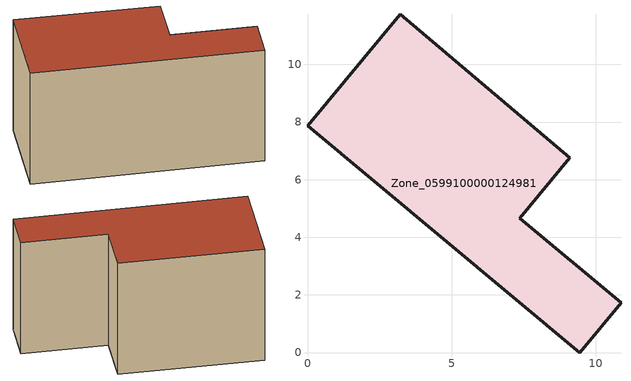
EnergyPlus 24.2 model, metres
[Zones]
Zone_0599100000124981
 floor ground (C_G): 3.22,11.73 9.1,6.75 7.36,4.66 10.88,1.72 9.45,0 0,7.87 z0
 wall outside (C_F): 9.1,6.75 3.22,11.73 0,7.87 9.45,0 10.88,1.72 7.36,4.66 9.1,6.75 z0:6.9
 roof outside (C_R): 9.45,0 10.88,1.72 7.36,4.66 9.1,6.75 3.22,11.73 0,7.87 z6.9
[BUILDING]
Pand.0599100000124981: North Axis=0; Terrain=City; Loads Convergence Tolerance Value=0.04; Temperature Convergence Tolerance Value=0.4; Solar Distribution=FullExterior; Maximum Number of Warmup Days=25; Minimum Number of Warmup Days=1
[Site:Location]
Rotterdam.The.Hague.AP_ZH_NLD Design_Conditions: Latitude=51.96; Longitude=4.45; Time Zone=1; Elevation=-4.5
[SITE:GROUNDTEMPERATURE:BUILDINGSURFACE]
18, 18, 18, 18, 18, 18, 18, 18, 18, 18, 18, 18
[MATERIAL] Thermal Absorptance=0.9; Solar Absorptance=0.7; Visible Absorptance=0.7
Name | Roughness | Thickness | Conductivity | Density | Specific Heat
G.TI.1946 | MediumSmooth | 0.15 | 1 | 540 | 1210
F.TI.1946 | Rough | 0.3 | 0.857143 | 1920 | 840
R.TI.1946 | MediumRough | 0.2 | 0.1 | 1500 | 1000
[CONSTRUCTION]
C_G: G.TI.1946
C_F: F.TI.1946
C_R: R.TI.1946
[ZONE]
Zone_0599100000124981: Type=1; Multiplier=1; Ceiling Height=Autocalculate; Volume=Autocalculate; Floor Area=autocalculate; Part of Total Floor Area=Yes
[ZONEINFILTRATION:DESIGNFLOWRATE]
Infil_Zone_0599100000124981: Zone or ZoneList or Space or SpaceList=Zone_0599100000124981; Schedule=AlwaysOn; Design Flow Rate Calculation Method=Flow/Area; Flow Rate per Floor Area=0.003; Constant Term Coefficient=1; Temperature Term Coefficient=0; Velocity Term Coefficient=0; Velocity Squared Term Coefficient=0
[HVACTEMPLATE:ZONE:IDEALLOADSAIRSYSTEM]
Zone_0599100000124981: Maximum Heating Supply Air Temperature=50; Minimum Cooling Supply Air Temperature=13; Maximum Heating Supply Air Humidity Ratio=0.0156; Minimum Cooling Supply Air Humidity Ratio=0.0077; Heating Limit=NoLimit; Cooling Limit=NoLimit; Dehumidification Control Type=ConstantSensibleHeatRatio; Cooling Sensible Heat Ratio=0.7; Dehumidification Setpoint=60; Humidification Control Type=None; Humidification Setpoint=30; Outdoor Air Method=None; Outdoor Air Flow Rate per Person=0.00944; Outdoor Air Flow Rate per Zone Floor Area=0; Outdoor Air Flow Rate per Zone=0; Demand Controlled Ventilation Type=None; Outdoor Air Economizer Type=NoEconomizer; Heat Recovery Type=None; Sensible Heat Recovery Effectiveness=0.7; Latent Heat Recovery Effectiveness=0.65
[ZONECONTROL:THERMOSTAT]
ThermostatControl_Zone_0599100000124981: Zone or ZoneList=Zone_0599100000124981; Control Type Schedule=DualSetpointControlType; Control 1=Thermostat_Zone_0599100000124981; Temperature Difference Between Cutout And Setpoint=0
[THERMOSTATSETPOINT:DUALSETPOINT]
Thermostat_Zone_0599100000124981: Heating Setpoint Temperature Schedule=HeatingSetpoint_Zone_0599100000124981; Cooling Setpoint Temperature Schedule=CoolingSetpoint_Zone_0599100000124981
[SCHEDULE:COMPACT]
HeatingSetpoint_Zone_0599100000124981: Through: 12/31, For: AllDays, Until: 24:00, 21
CoolingSetpoint_Zone_0599100000124981: Through: 12/31, For: AllDays, Until: 24:00, 24
DualSetpointControlType: Through: 12/31, For: AllDays, Until: 24:00, 4
AlwaysOn: Through: 12/31, For: AllDays, Until: 24:00, 1
